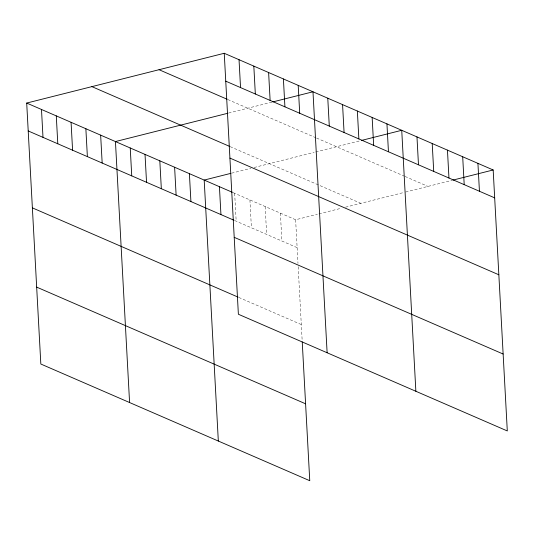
<?xml version="1.0" encoding="UTF-8"?>
<svg xmlns="http://www.w3.org/2000/svg" width="534" height="534" viewBox="0 0 534 534"><rect width="100%" height="100%" fill="white"/><g stroke="black" fill="none" stroke-linecap="round" stroke-linejoin="round"><path stroke-width="0.4" stroke-dasharray="2.67 2" d="M228.605 113.048L271.939 102.134M231.556 173.183L250.867 168.317M254.091 167.502L314.152 152.364M315.754 151.963L359.883 140.843M233.144 192.641L295.622 219.754L317.356 214.274M318.965 213.874L341.5 208.193M345.525 207.179L403.991 192.447M405.586 192.04L452.124 180.318M227.831 99.551L315.834 137.739M316.575 138.059L404.358 176.153M405.119 176.48L427.974 186.399M230.181 146.643L360.81 203.327M234.653 220.529L297.138 247.642M238.818 297.445L301.303 324.559M295.622 219.754L297.985 263.355M298.166 266.666L302.151 340.245M280.383 213.139L281.899 241.034M265.144 206.524L266.66 234.419M249.905 199.916L251.421 227.804M234.666 193.301L236.182 221.196"/><path stroke-width="0.8" d="M302.237 341.894L309.76 480.72L40.831 364.028L26.7 103.055L224.24 53.28L493.169 169.972L507.3 430.945L238.378 314.246L224.24 53.28M227.811 113.255L115.444 141.563L129.582 402.536M272.747 101.927L312.984 91.788L327.122 352.754M230.748 173.383L204.188 180.078L218.326 441.044M361.491 140.435L401.735 130.296L415.866 391.268M452.925 180.112L493.169 169.972M225.755 81.168L494.678 197.867M159.052 69.707L227.09 99.231M91.888 86.628L229.446 146.323M229.92 158.084L498.843 274.783M26.7 103.055L232.383 192.307M28.209 130.95L233.892 220.202M234.212 237.33L503.135 354.029M32.374 207.866L238.057 297.118M36.666 287.112L305.595 403.804M477.93 163.364L479.439 191.252M462.691 156.749L464.2 184.637M447.452 150.134L448.961 178.029M432.213 143.526L433.721 171.414M416.974 136.911L418.482 164.799M386.943 123.881L388.452 151.769M372.151 117.46L373.66 145.355M357.359 111.045L358.868 138.933M342.568 104.624L344.076 132.519M327.776 98.209L329.291 126.097M298.199 85.367L299.707 113.261M283.407 78.952L284.916 106.84M268.615 72.531L270.124 100.425M253.824 66.116L255.332 94.004M239.032 59.695L240.54 87.589M219.427 186.686L220.942 214.581M189.396 173.657L190.912 201.552M174.611 167.242L176.12 195.13M159.82 160.821L161.328 188.716M145.028 154.406L146.536 182.294M130.236 147.985L131.744 175.88M100.652 135.149L102.168 163.037M85.861 128.727L87.376 156.622M71.075 122.313L72.584 150.201M56.284 115.891L57.792 143.786M41.492 109.477L43 137.365"/></g></svg>
